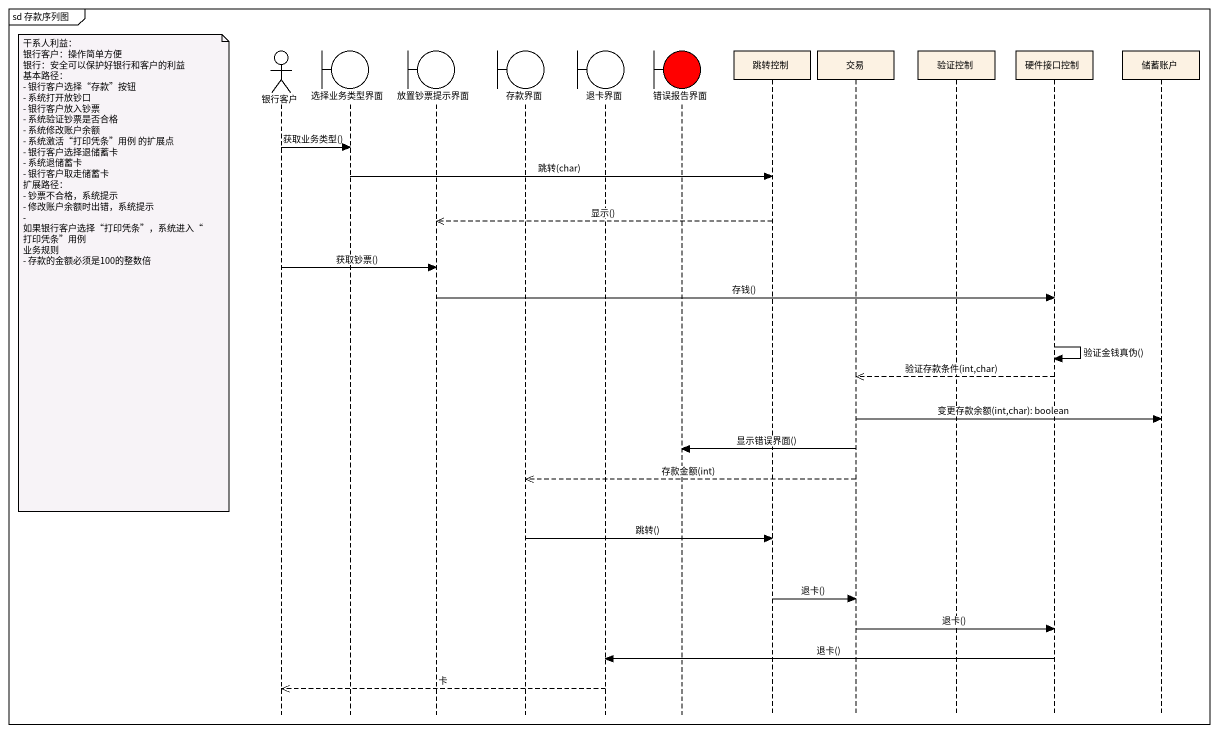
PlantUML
@startuml
mainframe sd 存款序列图
hide footbox
actor 银行客户
boundary 选择业务类型界面
boundary 放置钞票提示界面
boundary 存款界面
boundary 退卡界面
boundary 错误报告界面 #FF0000
participant 跳转控制
participant 交易
participant 验证控制
participant 硬件接口控制
participant 储蓄账户

银行客户 -> 选择业务类型界面 : 获取业务类型()
选择业务类型界面 -> 跳转控制 : 跳转(char)
跳转控制 -->> 放置钞票提示界面 : 显示()
银行客户 -> 放置钞票提示界面 : 获取钞票()
note left of 银行客户
  干系人利益：
  银行客户：操作简单方便
  银行：安全可以保护好银行和客户的利益
  基本路径：
  - 银行客户选择“存款”按钮
  - 系统打开放钞口
  - 银行客户放入钞票
  - 系统验证钞票是否合格
  - 系统修改账户余额
  - 系统激活“打印凭条”用例 的扩展点
  - 银行客户选择退储蓄卡
  - 系统退储蓄卡
  - 银行客户取走储蓄卡
  扩展路径：
  - 钞票不合格，系统提示
  - 修改账户余额时出错，系统提示
  - 如果银行客户选择“打印凭条”，系统进入“打印凭条”用例
  业务规则
  - 存款的金额必须是100的整数倍
end note
放置钞票提示界面 -> 硬件接口控制 : 存钱()
硬件接口控制 -> 硬件接口控制 : 验证金钱真伪()
硬件接口控制 -->> 交易 : 验证存款条件(int,char)
交易 -> 储蓄账户 : 变更存款余额(int,char): boolean
交易 -> 错误报告界面 : 显示错误界面()
交易 -->> 存款界面 : 存款金额(int)
存款界面 -> 跳转控制 : 跳转()
跳转控制 -> 交易 : 退卡()
交易 -> 硬件接口控制 : 退卡()
硬件接口控制 -> 退卡界面 : 退卡()
退卡界面 -->> 银行客户 : 卡
@enduml
